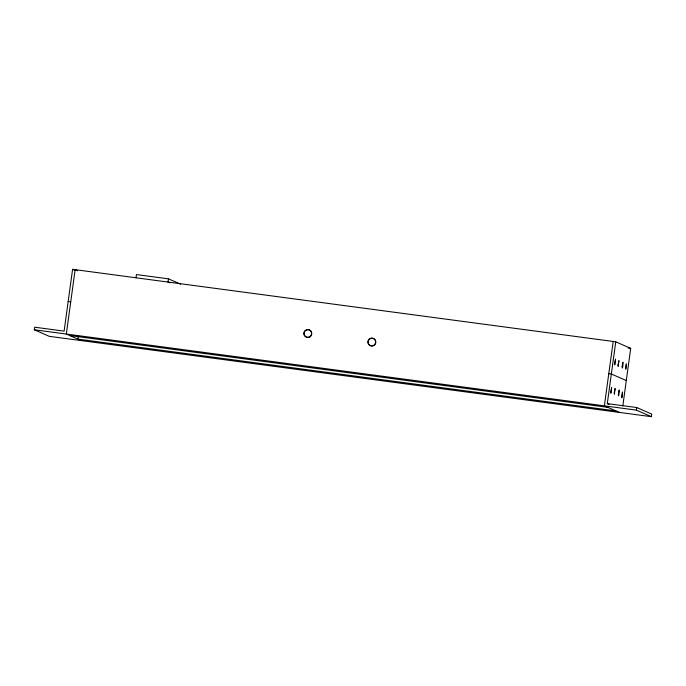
<?xml version="1.0" encoding="UTF-8"?>
<svg xmlns="http://www.w3.org/2000/svg" width="686" height="686" viewBox="0 0 686 686"><rect width="100%" height="100%" fill="white"/><g stroke="black" fill="none" stroke-linecap="round" stroke-linejoin="round"><path stroke-width="1.03" d="M615.754 341.808L607.29 403.617L636.754 407.544L651.7 414.104L651.348 416.676L49.246 336.329L34.3 329.769L34.652 327.196L64.115 331.132L72.587 269.324L615.754 341.808L630.7 348.368L622.811 405.94M78.273 336.209L77.878 339.107L615.925 410.914M136 277.787L136.437 274.563L168.464 278.842L180.607 284.167M168.464 278.842L168.027 282.057L169.845 282.864M613.198 341.465L604.375 405.846L619.321 412.406M651.348 416.676L636.402 410.125L636.754 407.544M628.136 348.025L630.7 348.368M68.171 301.514L70.735 301.857M608.782 373.656L611.346 373.999L626.292 380.559M34.3 329.769L636.402 410.125M69.723 335.531L607.77 407.338M607.29 403.617L609.159 404.431M77.689 270.781L75.143 269.667L66.328 334.048L81.274 340.599M72.587 269.324L74.448 270.138M375.782 341.508A3.902 3.876 -66.3 0 1 370.834 345.838A3.902 3.876 -66.3 0 1 369.042 339.527A3.902 3.876 -66.3 0 1 375.508 340.539M610.772 392.281L610.866 393.241L611.672 387.453L610.772 392.281M614.253 393.001L614.39 394.21L615.085 388.43L614.253 393.001M625.538 368.365C626.155 373.424 627.15 355.82 625.538 368.365M621.662 396.671C622.039 402.399 623.428 383.663 621.662 396.671M614.682 363.4L614.759 364.918L615.539 359.121L614.682 363.4M618.077 364.858L618.155 366.41L618.943 360.613L618.077 364.858M618.352 394.441C618.686 401.13 620.127 381.665 618.352 394.441M622.159 366.624C622.502 373.313 623.934 353.847 622.159 366.624M309.806 336.766A3.902 3.876 -66.3 0 0 309.532 330.026A3.902 3.876 -66.3 0 0 303.855 333.662A3.902 3.876 -66.3 0 0 309.806 336.766M373.33 345.598A3.902 3.876 -66.3 0 0 374.102 338.893A3.902 3.876 -66.3 0 0 367.936 341.602A3.902 3.876 -66.3 0 0 373.33 345.598M309.969 336.835A3.902 3.876 -66.3 0 0 309.695 330.095A3.902 3.876 -66.3 0 0 304.018 333.73A3.902 3.876 -66.3 0 0 309.969 336.835"/></g></svg>
